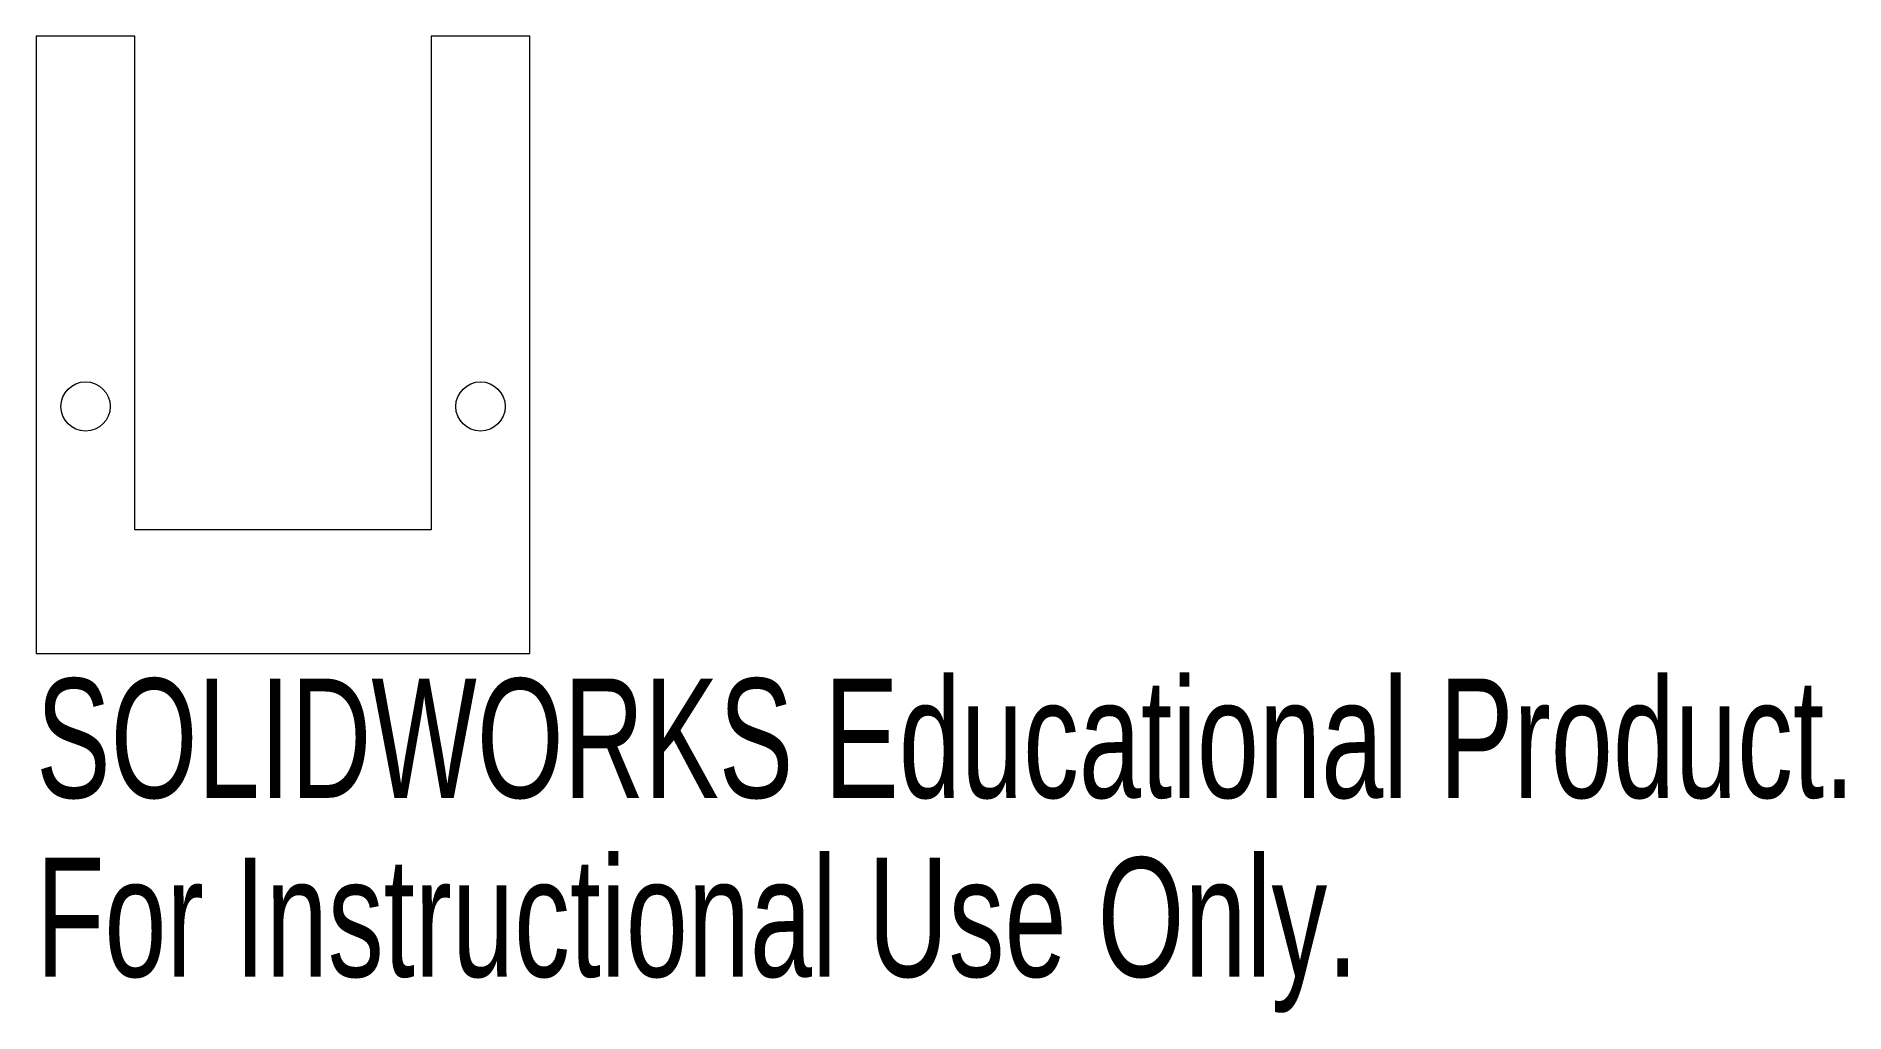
# Model space of a CAD drawing. Header units: millimetres. Extents: x -10 to 63.3, y -27.1 to 12.5.
import ezdxf

# ---------------------------------------------------------------- set-up
doc = ezdxf.new("R2010")
doc.units = ezdxf.units.MM
doc.styles.add('SLDTEXTSTYLE0', font='TXT', dxfattribs={"width": 0.7})

msp = doc.modelspace()

# ---------------------------------------------------------------- linework, layer by layer
at = {"color": 7, "linetype": 'Continuous', "lineweight": 15}
for p, q in [((-10, 12.5), (-10, -12.5)), ((-6, 12.5), (-10, 12.5)), ((-6, -7.5), (-6, 12.5)), ((6, 12.5), (6, -7.5)), ((10, 12.5), (6, 12.5)), ((10, -12.5), (10, 12.5)), ((6, -7.5), (-6, -7.5)), ((-10, -12.5), (10, -12.5))]:
    msp.add_line(p, q, dxfattribs=at)
for centre in [(-8, -2.5), (8, -2.5)]:
    msp.add_circle(centre, 1, dxfattribs=at)

# ---------------------------------------------------------------- texts
at = {"color": 7, "linetype": 'Continuous', "char_height": 4.83362, "attachment_point": 1, "style": 'SLDTEXTSTYLE0'}
for s, insert in [('SOLIDWORKS Educational Product.', (-10, -13.52)), ('For Instructional Use Only.', (-10, -20.77))]:
    msp.add_mtext(s, dxfattribs=dict(at, insert=insert))

doc.saveas('drawing.dxf')
